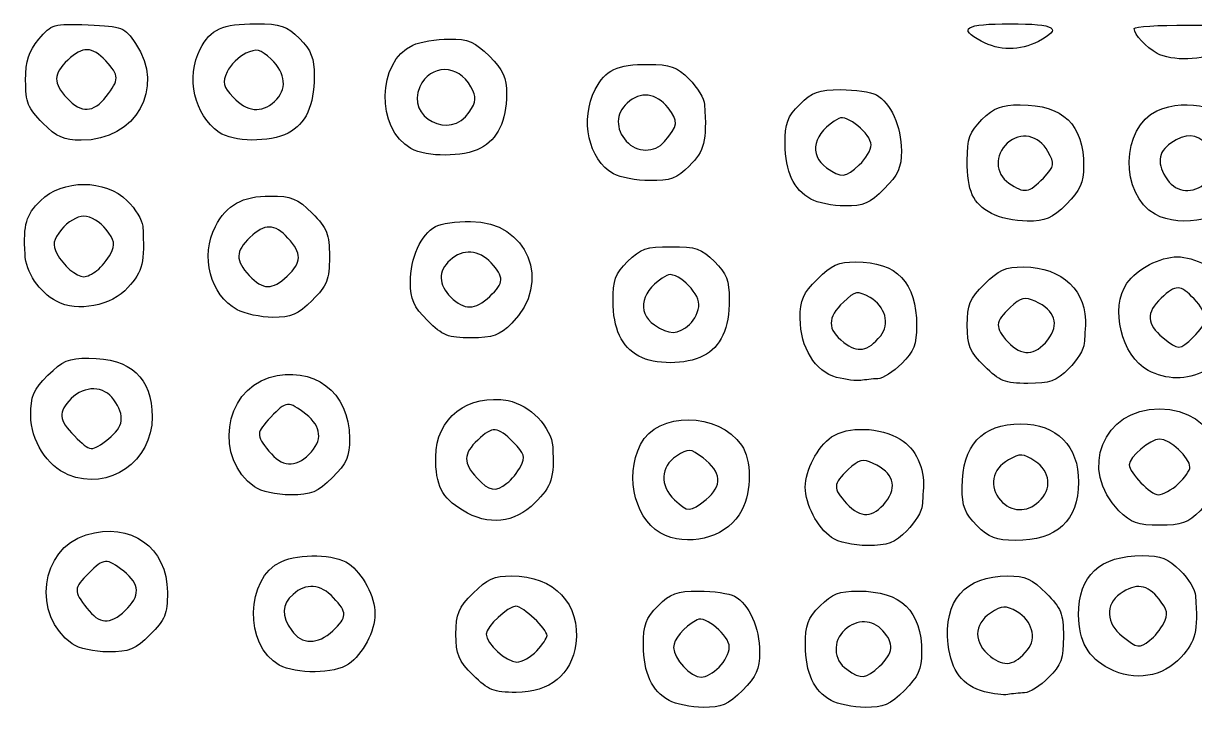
# Model space of a CAD drawing. Extents: x -1 to 2559, y 1 to 1442.
# Drawn here: x 162.2 to 470.7, y 1260 to 1440.1 of the extents above; entities that cross this region are included whole.
import ezdxf

# ---------------------------------------------------------------- set-up
doc = ezdxf.new("R2010")
doc.units = 0
doc.layers.get('0').update_dxf_attribs({"linetype": 'CONTINUOUS'})
doc.layers.add('IMAGE', color=7, linetype='CONTINUOUS')

# ---------------------------------------------------------------- blocks, each defined once
blk = doc.blocks.new('wave')
at = {"layer": 'IMAGE', "color": 7}
for points in [[(-488.44, -174.52), (-488.44, -174.52)], [(-442.1, -177.74), (-442.1, -177.74)], [(-718.87, -189.1), (-718.87, -189.1)], [(-674.54, -190.41), (-674.54, -190.41)], [(-735.57, -196.08), (-735.57, -196.08)], [(-689.15, -198.53), (-689.15, -198.53)], [(-638.62, -202.76), (-638.62, -202.76)], [(-571.85, -200.95), (-571.85, -200.95)], [(-585.29, -209.42), (-585.29, -209.42)], [(-520.52, -207.05), (-520.52, -207.05)], [(-472.04, -210.54), (-472.04, -210.54)], [(-533.29, -216.09), (-533.29, -216.09)], [(-485.74, -219.87), (-485.74, -219.87)], [(-442.62, -220.09), (-442.62, -220.09)], [(-721.32, -234.91), (-721.32, -234.91)], [(-671.19, -236.38), (-671.19, -236.38)], [(-731.97, -243), (-731.97, -243)], [(-617.86, -241.72), (-617.86, -241.72)], [(-684.42, -245.2), (-684.42, -245.2)], [(-634.24, -248.08), (-634.24, -248.08)], [(-565.21, -249.08), (-565.21, -249.08)], [(-514.89, -252.1), (-514.89, -252.1)], [(-432.52, -252.38), (-432.52, -252.38)], [(-470.9, -253.14), (-470.9, -253.14)], [(-578.62, -257.42), (-578.62, -257.42)], [(-487.57, -260.08), (-487.57, -260.08)], [(-444.42, -261.2), (-444.42, -261.2)], [(-526.49, -263.02), (-526.49, -263.02)], [(-718.28, -279.19), (-718.28, -279.19)], [(-665.44, -283.28), (-665.44, -283.28)], [(-728.88, -288.66), (-728.88, -288.66)], [(-679.81, -291.87), (-679.81, -291.87)], [(-613.32, -290.91), (-613.32, -290.91)], [(-436.52, -291.05), (-436.52, -291.05)], [(-560.88, -295.13), (-560.88, -295.13)], [(-513.56, -295.81), (-513.56, -295.81)], [(-473.21, -295.74), (-473.21, -295.74)], [(-625.02, -298.02), (-625.02, -298.02)], [(-452.14, -298.12), (-452.14, -298.12)], [(-489.54, -302.05), (-489.54, -302.05)], [(-571.59, -304.64), (-571.59, -304.64)], [(-527.81, -305.2), (-527.81, -305.2)], [(-713.86, -324.38), (-713.86, -324.38)], [(-659.19, -329.72), (-659.19, -329.72)], [(-443.99, -332.24), (-443.99, -332.24)], [(-727.81, -333.2), (-727.81, -333.2)], [(-605.49, -335.03), (-605.49, -335.03)], [(-673.29, -338.76), (-673.29, -338.76)], [(-557.44, -339.28), (-557.44, -339.28)], [(-515.19, -339.05), (-515.19, -339.05)], [(-622.24, -341.42), (-622.24, -341.42)], [(-454.75, -339.69), (-454.75, -339.69)], [(-570.62, -348.09), (-570.62, -348.09)], [(-527.96, -348.09), (-527.96, -348.09)], [(-487.55, -345.76), (-487.55, -345.76)]]:
    blk.add_lwpolyline(points, close=True, dxfattribs=at)
for points in [[(-623.27, -193.22), (-623.27, -193.22)], [(-476.22, -334.76), (-476.22, -334.76)]]:
    blk.add_lwpolyline(points, dxfattribs=at)
for points in [[(-736.61, -174), (-733.22, -169.97), (-732.8, -169.85), (-723.65, -170.23)], [(-723.65, -170.23), (-714.56, -170.6), (-714.08, -170.79), (-711.15, -175.15)], [(-694.09, -176.59), (-691.37, -171.33), (-688.32, -169.95), (-679.42, -169.95)], [(-679.42, -169.95), (-672.88, -169.95), (-671.39, -170.46), (-668, -173.85)], [(-488.44, -174.52), (-494.66, -171.15), (-492.65, -169.95), (-480.77, -169.95)], [(-480.77, -169.95), (-468.78, -169.95), (-466.8, -171.19), (-473.37, -174.58)], [(-448.1, -171.19), (-448.1, -170.69), (-441.77, -170.28), (-434.02, -170.28)], [(-442.1, -177.74), (-444.92, -176.2), (-448.1, -172.73), (-448.1, -171.19)], [(-434.02, -170.28), (-422.24, -170.28), (-420.07, -170.6), (-420.69, -172.22)], [(-740.1, -184.85), (-740.1, -179.57), (-739.36, -177.28), (-736.61, -174)], [(-719, -179.7), (-722.62, -175.85), (-725.07, -175.81), (-729.02, -179.51)], [(-711.15, -175.15), (-703.28, -186.85), (-711.03, -200.62), (-725.5, -200.62)], [(-668, -173.85), (-664.84, -177.01), (-664.1, -178.89), (-664.1, -183.78)], [(-638.62, -202.76), (-647.92, -197.6), (-647.61, -179.86), (-638.14, -175.54)], [(-638.14, -175.54), (-636.22, -174.67), (-631.91, -173.95), (-628.57, -173.95)], [(-628.57, -173.95), (-623.45, -173.95), (-621.8, -174.65), (-617.97, -178.48)], [(-473.37, -174.58), (-478.28, -177.12), (-483.68, -177.1), (-488.44, -174.52)], [(-689.15, -198.53), (-695.69, -193.95), (-697.93, -184.01), (-694.09, -176.59)], [(-682.11, -177.71), (-683.96, -178.55), (-686.17, -180.76), (-687.01, -182.61)], [(-675.42, -179.29), (-678.28, -176.61), (-679.21, -176.39), (-682.11, -177.71)], [(-617.97, -178.48), (-614.31, -182.15), (-613.44, -184.05), (-613.44, -188.42)], [(-425.37, -177.25), (-429.93, -179.61), (-438.25, -179.85), (-442.1, -177.74)], [(-729.02, -179.51), (-732.86, -183.13), (-732.91, -185.59), (-729.2, -189.53)], [(-718.87, -189.1), (-715.39, -184.69), (-715.41, -183.53), (-719, -179.7)], [(-674.54, -190.41), (-671.15, -187.34), (-671.5, -182.98), (-675.42, -179.29)], [(-622.82, -186.52), (-626.03, -180.52), (-633.57, -180.52), (-636.3, -186.52)], [(-590.09, -187.26), (-587.42, -182.08), (-584.32, -180.62), (-576.09, -180.62)], [(-576.09, -180.62), (-570.29, -180.62), (-568.63, -181.22), (-565.33, -184.51)], [(-735.57, -196.08), (-739.52, -192.13), (-740.1, -190.69), (-740.1, -184.85)], [(-687.01, -182.61), (-688.33, -185.51), (-688.11, -186.43), (-685.42, -189.3)], [(-664.1, -183.78), (-664.1, -191.49), (-666.32, -196.31), (-670.96, -198.72)], [(-565.33, -184.51), (-563.19, -186.66), (-561.36, -189.66), (-561.27, -191.18)], [(-636.3, -186.52), (-639.99, -194.61), (-628.17, -200.69), (-623.27, -193.22)], [(-623.27, -193.22), (-621.37, -190.31), (-621.3, -189.36), (-622.82, -186.52)], [(-585.29, -209.42), (-591.84, -205.79), (-594.15, -195.11), (-590.09, -187.26)], [(-570.89, -192.11), (-574.03, -188.11), (-578.13, -187.62), (-581.67, -190.82)], [(-536.21, -191.18), (-532.91, -187.88), (-531.25, -187.28), (-525.45, -187.28)], [(-525.45, -187.28), (-521.68, -187.28), (-517.44, -187.9), (-516.03, -188.66)], [(-729.2, -189.53), (-725.42, -193.56), (-722.27, -193.43), (-718.87, -189.1)], [(-685.42, -189.3), (-681.81, -193.15), (-678, -193.54), (-674.54, -190.41)], [(-613.44, -188.42), (-613.44, -195.52), (-615.77, -200.37), (-620.3, -202.72)], [(-581.67, -190.82), (-584.7, -193.57), (-584.79, -197.65), (-581.9, -200.84)], [(-561.27, -191.18), (-560.68, -200.96), (-561.28, -203.33), (-565.33, -207.39)], [(-540.06, -201.51), (-540.1, -196.14), (-539.46, -194.43), (-536.21, -191.18)], [(-516.03, -188.66), (-512.29, -190.66), (-509.44, -197.01), (-509.44, -203.35)], [(-442.14, -192.88), (-434.14, -189.23), (-423.33, -192.06), (-420.36, -198.58)], [(-571.85, -200.95), (-568.23, -196.74), (-568.11, -195.64), (-570.89, -192.11)], [(-517.44, -201.81), (-517.44, -198.94), (-523.85, -193.67), (-525.93, -194.84)], [(-488.21, -195.18), (-485.02, -192), (-483.18, -191.28), (-478.14, -191.28)], [(-478.14, -191.28), (-466.79, -191.28), (-461.44, -196.47), (-461.44, -207.48)], [(-442.62, -220.09), (-451.92, -214.93), (-451.61, -197.19), (-442.14, -192.88)], [(-725.5, -200.62), (-730.02, -200.62), (-731.87, -199.78), (-735.57, -196.08)], [(-525.93, -194.84), (-532.62, -198.61), (-534.05, -204.43), (-529.14, -207.87)], [(-492.1, -205.93), (-492.1, -200.13), (-491.5, -198.48), (-488.21, -195.18)], [(-670.96, -198.72), (-675.83, -201.23), (-685.44, -201.13), (-689.15, -198.53)], [(-470.85, -203.54), (-473.28, -199.2), (-478.07, -198.23), (-481.55, -201.38)], [(-428.98, -201.72), (-431.68, -198.74), (-434.57, -198.63), (-438.47, -201.36)], [(-620.3, -202.72), (-624.87, -205.08), (-634.39, -205.1), (-638.62, -202.76)], [(-581.9, -200.84), (-579.11, -203.93), (-574.45, -203.98), (-571.85, -200.95)], [(-533.29, -216.09), (-537.84, -213.57), (-540, -208.91), (-540.06, -201.51)], [(-520.52, -207.05), (-518.83, -205.46), (-517.44, -203.1), (-517.44, -201.81)], [(-509.44, -203.35), (-509.44, -207.86), (-510.27, -209.72), (-513.97, -213.42)], [(-481.55, -201.38), (-484.97, -204.48), (-484.78, -209.32), (-481.14, -211.87)], [(-472.04, -210.54), (-469.04, -207.35), (-468.96, -206.91), (-470.85, -203.54)], [(-438.47, -201.36), (-441.96, -203.8), (-442.24, -206.88), (-439.36, -210.99)], [(-485.74, -219.87), (-490.66, -217.2), (-492.1, -214.04), (-492.1, -205.93)], [(-575.67, -211.24), (-579.21, -211.21), (-583.54, -210.39), (-585.29, -209.42)], [(-565.33, -207.39), (-568.59, -210.64), (-570.3, -211.27), (-575.67, -211.24)], [(-529.14, -207.87), (-525.25, -210.6), (-524.2, -210.5), (-520.52, -207.05)], [(-461.44, -207.48), (-461.44, -211.85), (-462.31, -213.75), (-465.97, -217.42)], [(-736.21, -216.51), (-730.5, -210.8), (-719.04, -210.8), (-713.33, -216.51)], [(-481.14, -211.87), (-477.1, -214.7), (-475.76, -214.5), (-472.04, -210.54)], [(-439.36, -210.99), (-436.9, -214.49), (-432.6, -214.82), (-429.21, -211.74)], [(-690.11, -223.3), (-687.15, -217.58), (-683.02, -215.28), (-675.67, -215.28)], [(-675.67, -215.28), (-670.06, -215.28), (-668.55, -215.9), (-664.64, -219.82)], [(-513.97, -213.42), (-517.76, -217.21), (-519.45, -217.94), (-524.3, -217.9)], [(-420.14, -215.36), (-423.3, -221.26), (-435.78, -223.88), (-442.62, -220.09)], [(-740.27, -230.62), (-740.69, -222.61), (-740.03, -220.34), (-736.21, -216.51)], [(-713.33, -216.51), (-711.19, -218.66), (-709.36, -221.66), (-709.27, -223.18)], [(-524.3, -217.9), (-527.49, -217.88), (-531.54, -217.06), (-533.29, -216.09)], [(-465.97, -217.42), (-469.77, -221.21), (-471.45, -221.94), (-476.3, -221.9)], [(-724.77, -220.62), (-726.57, -220.62), (-729.08, -222.1), (-730.64, -224.09)], [(-718.9, -224.09), (-720.46, -222.1), (-722.97, -220.62), (-724.77, -220.62)], [(-664.64, -219.82), (-660.64, -223.81), (-660.1, -225.18), (-660.1, -231.28)], [(-632.18, -223.32), (-630.77, -222.57), (-626.62, -221.95), (-622.96, -221.95)], [(-622.96, -221.95), (-607.83, -221.95), (-601.31, -238.03), (-612.07, -248.79)], [(-476.3, -221.9), (-479.49, -221.87), (-483.74, -220.96), (-485.74, -219.87)], [(-730.64, -224.09), (-732.89, -226.95), (-733.11, -228.08), (-731.86, -230.42)], [(-717.68, -230.42), (-716.43, -228.08), (-716.65, -226.95), (-718.9, -224.09)], [(-709.27, -223.18), (-708.7, -232.72), (-709.25, -235.03), (-713.15, -239.39)], [(-684.42, -245.2), (-691.47, -241.37), (-694.14, -231.09), (-690.11, -223.3)], [(-671, -226.37), (-674.62, -222.52), (-677.07, -222.48), (-681.02, -226.18)], [(-638.77, -238.02), (-638.77, -231.68), (-635.92, -225.32), (-632.18, -223.32)], [(-681.02, -226.18), (-684.86, -229.8), (-684.91, -232.25), (-681.2, -236.2)], [(-671.19, -236.38), (-667.34, -232.77), (-667.3, -230.31), (-671, -226.37)], [(-731.97, -243), (-736.5, -240.57), (-740.03, -235.3), (-740.27, -230.62)], [(-731.86, -230.42), (-730.15, -233.63), (-726.78, -236.53), (-724.77, -236.53)], [(-721.32, -234.91), (-720.16, -234.01), (-718.52, -232), (-717.68, -230.42)], [(-660.1, -231.28), (-660.1, -237.39), (-660.64, -238.76), (-664.64, -242.75)], [(-617.49, -232.87), (-620.72, -229.39), (-624.97, -229.12), (-628.33, -232.16)], [(-581.54, -232.51), (-578.15, -229.12), (-576.66, -228.62), (-570.1, -228.62)], [(-570.1, -228.62), (-563.55, -228.62), (-562.06, -229.12), (-558.67, -232.51)], [(-450.02, -238.24), (-447.4, -234.49), (-441.28, -231.28), (-436.77, -231.28)], [(-436.77, -231.28), (-432.26, -231.28), (-426.14, -234.49), (-423.52, -238.24)], [(-628.33, -232.16), (-631.51, -235.03), (-631.42, -238.63), (-628.1, -241.95)], [(-617.86, -241.72), (-614.07, -238.16), (-614, -236.61), (-617.49, -232.87)], [(-585.39, -242.85), (-585.43, -237.48), (-584.79, -235.77), (-581.54, -232.51)], [(-558.67, -232.51), (-555.51, -235.67), (-554.77, -237.55), (-554.77, -242.45)], [(-531.57, -237.15), (-527.87, -233.45), (-526.02, -232.62), (-521.5, -232.62)], [(-521.5, -232.62), (-510.58, -232.62), (-505.44, -238), (-505.44, -249.45)], [(-487.57, -238.48), (-483.8, -234.71), (-482.06, -233.95), (-477.24, -233.95)], [(-477.24, -233.95), (-467.03, -233.96), (-460.34, -240.41), (-460.99, -249.62)], [(-724.77, -236.53), (-724.04, -236.53), (-722.48, -235.8), (-721.32, -234.91)], [(-681.2, -236.2), (-677.59, -240.04), (-675.13, -240.09), (-671.19, -236.38)], [(-571.26, -236.17), (-577.95, -239.94), (-579.39, -245.77), (-574.47, -249.21)], [(-562.77, -243.84), (-562.77, -240.43), (-568.93, -234.86), (-571.26, -236.17)], [(-536.1, -247.48), (-536.1, -242.66), (-535.34, -240.92), (-531.57, -237.15)], [(-713.15, -239.39), (-717.44, -244.2), (-726.51, -245.94), (-731.97, -243)], [(-634.24, -248.08), (-637.94, -244.38), (-638.77, -242.53), (-638.77, -238.02)], [(-517.7, -242.03), (-521.07, -240.14), (-521.51, -240.22), (-524.7, -243.21)], [(-492.1, -249.28), (-492.1, -243.93), (-491.44, -242.35), (-487.57, -238.48)], [(-444.42, -261.2), (-451.49, -257.36), (-454.57, -244.73), (-450.02, -238.24)], [(-432.34, -242.37), (-435.92, -238.55), (-437.12, -238.52), (-441.02, -242.18)], [(-664.64, -242.75), (-668.43, -246.54), (-670.11, -247.27), (-674.97, -247.23)], [(-628.1, -241.95), (-624.66, -245.39), (-621.69, -245.32), (-617.86, -241.72)], [(-578.62, -257.42), (-583.18, -254.9), (-585.34, -250.25), (-585.39, -242.85)], [(-554.77, -242.45), (-554.77, -250.16), (-556.99, -254.98), (-561.63, -257.38)], [(-524.7, -243.21), (-529.03, -247.29), (-529.01, -250.38), (-524.63, -253.82)], [(-514.89, -252.1), (-512.36, -249.05), (-513.69, -244.27), (-517.7, -242.03)], [(-474.2, -243), (-476.97, -241.73), (-477.96, -241.98), (-480.78, -244.63)], [(-470.9, -253.14), (-467.69, -249.07), (-468.88, -245.42), (-474.2, -243)], [(-441.02, -242.18), (-445.05, -245.97), (-444.92, -249.11), (-440.59, -252.52)], [(-432.52, -252.38), (-428.68, -248.77), (-428.63, -246.31), (-432.34, -242.37)], [(-674.97, -247.23), (-678.16, -247.2), (-682.41, -246.28), (-684.42, -245.2)], [(-565.21, -249.08), (-563.87, -247.86), (-562.77, -245.51), (-562.77, -243.84)], [(-480.78, -244.63), (-484.81, -248.41), (-484.91, -249.91), (-481.38, -253.7)], [(-622.8, -252.62), (-628.87, -252.62), (-630.25, -252.07), (-634.24, -248.08)], [(-612.07, -248.79), (-615.3, -252.02), (-616.98, -252.62), (-622.8, -252.62)], [(-574.47, -249.21), (-570.68, -251.86), (-568.25, -251.83), (-565.21, -249.08)], [(-526.49, -263.02), (-532.17, -261.5), (-536.09, -255.16), (-536.1, -247.48)], [(-505.44, -249.45), (-505.44, -254.35), (-506.17, -256.22), (-509.33, -259.39)], [(-487.57, -260.08), (-491.44, -256.21), (-492.1, -254.63), (-492.1, -249.28)], [(-460.99, -249.62), (-461.05, -250.53), (-461.18, -252.53), (-461.27, -254.05)], [(-524.63, -253.82), (-520.99, -256.69), (-518.31, -256.21), (-514.89, -252.1)], [(-440.59, -252.52), (-436.26, -255.93), (-436.3, -255.93), (-432.52, -252.38)], [(-481.38, -253.7), (-477.78, -257.57), (-474.23, -257.38), (-470.9, -253.14)], [(-461.27, -254.05), (-461.36, -255.57), (-463.19, -258.57), (-465.33, -260.72)], [(-734.24, -262.48), (-730.38, -258.63), (-728.78, -257.95), (-723.5, -257.95)], [(-723.5, -257.95), (-712.4, -257.95), (-706.77, -263.15), (-706.77, -273.41)], [(-561.63, -257.38), (-566.2, -259.74), (-574.4, -259.76), (-578.62, -257.42)], [(-675.96, -263.08), (-664.41, -259.62), (-654.79, -266.89), (-654.78, -279.08)], [(-509.33, -259.39), (-511.48, -261.53), (-514.33, -263.33), (-515.67, -263.38)], [(-476.13, -264.62), (-482.21, -264.62), (-483.58, -264.07), (-487.57, -260.08)], [(-465.33, -260.72), (-468.64, -264.02), (-470.28, -264.62), (-476.13, -264.62)], [(-429.45, -261.29), (-434.28, -263.79), (-439.7, -263.75), (-444.42, -261.2)], [(-738.77, -273.05), (-738.77, -267.97), (-738.06, -266.3), (-734.24, -262.48)], [(-716.85, -268.91), (-719.44, -265.21), (-724.57, -265.08), (-728.1, -268.62)], [(-679.81, -291.87), (-690.36, -284.48), (-687.98, -266.68), (-675.96, -263.08)], [(-520.1, -263.84), (-521.2, -264.04), (-524.08, -263.67), (-526.49, -263.02)], [(-515.67, -263.38), (-517.01, -263.44), (-519, -263.65), (-520.1, -263.84)], [(-632.1, -283.93), (-632.1, -273.82), (-623.51, -267.18), (-612.99, -269.15)], [(-728.1, -268.62), (-731.65, -272.16), (-731.47, -274.22), (-727.25, -278.43)], [(-718.28, -279.19), (-714.27, -276.03), (-713.87, -273.16), (-716.85, -268.91)], [(-666.28, -272.71), (-670.79, -269.16), (-671.56, -269.23), (-675.5, -273.48)], [(-612.99, -269.15), (-607.33, -270.22), (-601.57, -276.19), (-601.28, -281.32)], [(-452.14, -298.12), (-462.82, -287.44), (-456.37, -271.28), (-441.44, -271.28)], [(-441.44, -271.28), (-426.5, -271.28), (-420.06, -287.44), (-430.74, -298.12)], [(-728.88, -288.66), (-734.4, -286.42), (-738.77, -279.53), (-738.77, -273.05)], [(-706.77, -273.41), (-706.77, -285.22), (-718.09, -293.02), (-728.88, -288.66)], [(-675.5, -273.48), (-679.47, -277.76), (-679.48, -278.02), (-676.01, -282.44)], [(-665.44, -283.28), (-661.8, -279.64), (-662.09, -276.01), (-666.28, -272.71)], [(-578.14, -280.69), (-573.59, -271.89), (-557.74, -272.02), (-551.52, -280.9)], [(-611.65, -280.1), (-615.88, -275.87), (-617.06, -275.79), (-621.02, -279.51)], [(-527.81, -278.7), (-523.69, -275.81), (-514.98, -276.09), (-509.74, -279.29)], [(-493.44, -291.99), (-493.44, -280.92), (-488.22, -275.28), (-477.97, -275.28)], [(-477.97, -275.28), (-468.47, -275.28), (-462.77, -281.03), (-462.77, -290.62)], [(-727.25, -278.43), (-723.02, -282.67), (-722.74, -282.69), (-718.28, -279.19)], [(-654.78, -279.08), (-654.77, -283.9), (-655.53, -285.65), (-659.3, -289.42)], [(-621.02, -279.51), (-624.86, -283.13), (-624.91, -285.59), (-621.2, -289.53)], [(-609.69, -286.43), (-608.4, -284.01), (-608.7, -283.05), (-611.65, -280.1)], [(-571.59, -304.64), (-579.28, -301.53), (-582.62, -289.35), (-578.14, -280.69)], [(-534.77, -291.95), (-534.77, -287.44), (-531.56, -281.32), (-527.81, -278.7)], [(-509.74, -279.29), (-505.69, -281.76), (-503.27, -286.91), (-503.65, -292.28)], [(-441.44, -279.28), (-443.83, -279.28), (-449.44, -284.01), (-449.44, -286.02)], [(-433.44, -286.63), (-433.44, -284.12), (-438.7, -279.28), (-441.44, -279.28)], [(-676.01, -282.44), (-672.71, -286.63), (-669.07, -286.92), (-665.44, -283.28)], [(-601.28, -281.32), (-600.83, -289.41), (-601.54, -291.65), (-605.97, -296.08)], [(-568.69, -283.78), (-572.94, -286.56), (-573.16, -291.53), (-569.19, -295.23)], [(-561.69, -284.21), (-565.1, -281.68), (-565.46, -281.66), (-568.69, -283.78)], [(-551.52, -280.9), (-548.87, -284.68), (-548.84, -292.94), (-551.46, -297.99)], [(-474.26, -285.06), (-477.38, -283.01), (-478.11, -282.98), (-481.26, -284.74)], [(-625.02, -298.02), (-630.53, -294.66), (-632.1, -291.52), (-632.1, -283.93)], [(-613.32, -290.91), (-612.16, -290.01), (-610.52, -288), (-609.69, -286.43)], [(-560.88, -295.13), (-556.48, -291.67), (-556.77, -287.88), (-561.69, -284.21)], [(-516.87, -285.66), (-519.64, -284.4), (-520.63, -284.64), (-523.45, -287.29)], [(-513.56, -295.81), (-510.36, -291.73), (-511.55, -288.09), (-516.87, -285.66)], [(-481.26, -284.74), (-485.53, -287.13), (-486.47, -291.93), (-483.34, -295.39)], [(-473.21, -295.74), (-469.67, -292.54), (-470.14, -287.75), (-474.26, -285.06)], [(-449.44, -286.02), (-449.44, -288.08), (-443.75, -293.95), (-441.76, -293.95)], [(-436.52, -291.05), (-434.83, -289.46), (-433.44, -287.47), (-433.44, -286.63)], [(-659.3, -289.42), (-663.22, -293.33), (-664.72, -293.95), (-670.34, -293.95)], [(-621.2, -289.53), (-617.95, -292.99), (-616.39, -293.26), (-613.32, -290.91)], [(-523.45, -287.29), (-527.51, -291.11), (-527.57, -292.26), (-523.87, -296.2)], [(-670.34, -293.95), (-674.08, -293.95), (-678.11, -293.06), (-679.81, -291.87)], [(-527.81, -305.2), (-531.56, -302.58), (-534.77, -296.46), (-534.77, -291.95)], [(-503.65, -292.28), (-503.72, -293.2), (-503.85, -295.2), (-503.94, -296.72)], [(-489.54, -302.05), (-492.72, -298.87), (-493.44, -297.03), (-493.44, -291.99)], [(-462.77, -290.62), (-462.77, -300.73), (-468.45, -305.95), (-479.47, -305.95)], [(-441.76, -293.95), (-440.58, -293.95), (-438.22, -292.64), (-436.52, -291.05)], [(-605.97, -296.08), (-611.35, -301.47), (-618.22, -302.16), (-625.02, -298.02)], [(-569.19, -295.23), (-565.57, -298.6), (-565.29, -298.6), (-560.88, -295.13)], [(-523.87, -296.2), (-520.09, -300.22), (-516.94, -300.1), (-513.56, -295.81)], [(-483.34, -295.39), (-480.49, -298.53), (-476.45, -298.67), (-473.21, -295.74)], [(-551.46, -297.99), (-554.9, -304.65), (-564.07, -307.68), (-571.59, -304.64)], [(-503.94, -296.72), (-504.03, -298.24), (-505.86, -301.24), (-508, -303.39)], [(-441.44, -301.95), (-447.23, -301.95), (-448.91, -301.35), (-452.14, -298.12)], [(-430.74, -298.12), (-433.96, -301.35), (-435.65, -301.95), (-441.44, -301.95)], [(-724.17, -304.48), (-712.39, -300.95), (-702.77, -307.75), (-702.77, -319.6)], [(-479.47, -305.95), (-484.51, -305.95), (-486.35, -305.24), (-489.54, -302.05)], [(-727.81, -333.2), (-738.52, -325.7), (-736.28, -308.11), (-724.17, -304.48)], [(-518.37, -307.28), (-522.08, -307.28), (-526.11, -306.39), (-527.81, -305.2)], [(-508, -303.39), (-511.24, -306.62), (-512.99, -307.28), (-518.37, -307.28)], [(-714.28, -314.05), (-718.75, -310.53), (-719.52, -310.58), (-723.5, -314.56)], [(-673.29, -338.76), (-682.59, -333.6), (-682.27, -315.86), (-672.81, -311.54)], [(-672.81, -311.54), (-667.9, -309.3), (-658.58, -309.56), (-655.06, -312.03)], [(-462.75, -325.55), (-462.79, -315.12), (-457.21, -309.95), (-445.94, -309.95)], [(-445.94, -309.95), (-441.04, -309.95), (-439.16, -310.69), (-436, -313.85)], [(-723.5, -314.56), (-727.48, -318.53), (-727.52, -319.3), (-724.01, -323.77)], [(-713.86, -324.38), (-709.82, -320.6), (-709.95, -317.45), (-714.28, -314.05)], [(-655.06, -312.03), (-651.31, -314.65), (-648.1, -320.77), (-648.1, -325.28)], [(-436, -313.85), (-433.86, -315.99), (-432.03, -318.99), (-431.94, -320.51)], [(-659, -321.04), (-662.42, -317.4), (-666.27, -317.08), (-669.67, -320.16)], [(-622.24, -319.82), (-618.54, -316.12), (-616.69, -315.28), (-612.17, -315.28)], [(-612.17, -315.28), (-600.85, -315.28), (-593.81, -322.71), (-595.21, -333.17)], [(-497.1, -333.36), (-498.4, -321.82), (-492.71, -315.28), (-481.37, -315.28)], [(-481.37, -315.28), (-476.86, -315.28), (-475, -316.12), (-471.3, -319.82)], [(-441.56, -321.42), (-444.69, -317.45), (-447.57, -317.06), (-451.81, -320.02)], [(-702.77, -319.6), (-702.77, -325.35), (-703.37, -326.81), (-707.3, -330.75)], [(-669.67, -320.16), (-672.65, -322.86), (-672.76, -325.75), (-670.03, -329.65)], [(-626.77, -330.62), (-626.77, -325.27), (-626.11, -323.69), (-622.24, -319.82)], [(-573.54, -323.18), (-570.24, -319.88), (-568.59, -319.28), (-562.79, -319.28)], [(-562.79, -319.28), (-559.01, -319.28), (-554.77, -319.9), (-553.36, -320.66)], [(-553.36, -320.66), (-549.62, -322.66), (-546.77, -329.01), (-546.77, -335.35)], [(-530.87, -323.18), (-527.69, -320), (-525.85, -319.28), (-520.81, -319.28)], [(-520.81, -319.28), (-509.46, -319.28), (-504.1, -324.47), (-504.1, -335.48)], [(-471.3, -319.82), (-467.32, -323.8), (-466.77, -325.18), (-466.77, -331.25)], [(-451.81, -320.02), (-455.82, -322.84), (-455.58, -327.78), (-451.26, -331.19)], [(-431.94, -320.51), (-431.36, -330.04), (-431.92, -332.36), (-435.77, -336.68)], [(-724.01, -323.77), (-720.65, -328.04), (-717.93, -328.21), (-713.86, -324.38)], [(-659.19, -329.72), (-655.37, -326.13), (-655.34, -324.93), (-659, -321.04)], [(-610.96, -323.28), (-613.07, -323.28), (-618.77, -328.62), (-618.77, -330.6)], [(-602.77, -330.97), (-602.77, -329.23), (-609.1, -323.28), (-610.96, -323.28)], [(-577.39, -333.51), (-577.43, -328.14), (-576.79, -326.43), (-573.54, -323.18)], [(-534.72, -333.51), (-534.76, -328.14), (-534.12, -326.43), (-530.87, -323.18)], [(-478.95, -324.74), (-482.1, -322.98), (-482.83, -323.01), (-485.95, -325.06)], [(-440.35, -327.76), (-439.1, -325.41), (-439.32, -324.28), (-441.56, -321.42)], [(-648.1, -325.28), (-648.1, -329.79), (-651.31, -335.91), (-655.06, -338.53)], [(-563.26, -326.84), (-566.92, -328.9), (-569.44, -331.88), (-569.44, -334.16)], [(-554.77, -334.05), (-554.77, -330.99), (-561.1, -325.62), (-563.26, -326.84)], [(-514.31, -329.72), (-517.05, -326.69), (-521.13, -326.59), (-524.33, -329.49)], [(-485.95, -325.06), (-490.5, -328.04), (-490.51, -332.91), (-485.96, -336.49)], [(-476.22, -334.76), (-473.71, -331.73), (-475.01, -326.94), (-478.95, -324.74)], [(-454.75, -339.69), (-460.26, -336.84), (-462.72, -332.48), (-462.75, -325.55)], [(-670.03, -329.65), (-667.4, -333.41), (-663.15, -333.44), (-659.19, -329.72)], [(-524.33, -329.49), (-527.65, -332.49), (-527.4, -337.36), (-523.81, -339.87)], [(-515.19, -339.05), (-511.54, -335.62), (-511.3, -333.05), (-514.31, -329.72)], [(-443.99, -332.24), (-442.82, -331.35), (-441.19, -329.33), (-440.35, -327.76)], [(-707.3, -330.75), (-711.22, -334.67), (-712.72, -335.28), (-718.34, -335.28)], [(-622.24, -341.42), (-626.11, -337.55), (-626.77, -335.96), (-626.77, -330.62)], [(-618.77, -330.6), (-618.77, -333.11), (-613.51, -337.95), (-610.77, -337.95)], [(-605.49, -335.03), (-603.99, -333.43), (-602.77, -331.6), (-602.77, -330.97)], [(-466.77, -331.25), (-466.77, -337.1), (-467.36, -338.75), (-470.67, -342.05)], [(-451.26, -331.19), (-447.21, -334.37), (-446.84, -334.43), (-443.99, -332.24)], [(-718.34, -335.28), (-722.08, -335.28), (-726.11, -334.4), (-727.81, -333.2)], [(-595.21, -333.17), (-596.29, -341.26), (-602.06, -345.95), (-610.92, -345.95)], [(-610.77, -337.95), (-609.36, -337.95), (-606.98, -336.64), (-605.49, -335.03)], [(-570.62, -348.09), (-575.18, -345.57), (-577.34, -340.91), (-577.39, -333.51)], [(-569.44, -334.16), (-569.44, -337.12), (-564.89, -341.95), (-562.1, -341.95)], [(-557.44, -339.28), (-555.97, -337.82), (-554.77, -335.46), (-554.77, -334.05)], [(-546.77, -335.35), (-546.77, -339.86), (-547.6, -341.72), (-551.3, -345.42)], [(-527.96, -348.09), (-532.51, -345.57), (-534.67, -340.91), (-534.72, -333.51)], [(-504.1, -335.48), (-504.1, -339.85), (-504.97, -341.75), (-508.64, -345.42)], [(-487.55, -345.76), (-493.34, -344.2), (-496.31, -340.35), (-497.1, -333.36)], [(-485.96, -336.49), (-482.32, -339.35), (-479.64, -338.88), (-476.22, -334.76)], [(-655.06, -338.53), (-658.67, -341.06), (-668.9, -341.19), (-673.29, -338.76)], [(-562.1, -341.95), (-561, -341.95), (-558.9, -340.75), (-557.44, -339.28)], [(-523.81, -339.87), (-519.91, -342.6), (-518.86, -342.5), (-515.19, -339.05)], [(-435.77, -336.68), (-440.48, -341.94), (-448.06, -343.15), (-454.75, -339.69)], [(-610.92, -345.95), (-616.86, -345.95), (-618.27, -345.38), (-622.24, -341.42)], [(-470.67, -342.05), (-472.81, -344.2), (-475.66, -346), (-477, -346.05)], [(-551.3, -345.42), (-555.1, -349.21), (-556.79, -349.94), (-561.64, -349.9)], [(-508.64, -345.42), (-512.43, -349.21), (-514.12, -349.94), (-518.97, -349.9)], [(-561.64, -349.9), (-564.83, -349.88), (-568.87, -349.06), (-570.62, -348.09)], [(-518.97, -349.9), (-522.16, -349.88), (-526.2, -349.06), (-527.96, -348.09)], [(-481.44, -346.51), (-482.54, -346.71), (-485.29, -346.37), (-487.55, -345.76)], [(-477, -346.05), (-478.34, -346.11), (-480.34, -346.31), (-481.44, -346.51)]]:
    blk.add_open_spline(points, degree=3, dxfattribs=at)

msp = doc.modelspace()

# ---------------------------------------------------------------- block references
at = {"linetype": 'Continuous'}
msp.add_blockref('wave', (902.91, 1609.95), dxfattribs=at)

doc.saveas('drawing.dxf')
